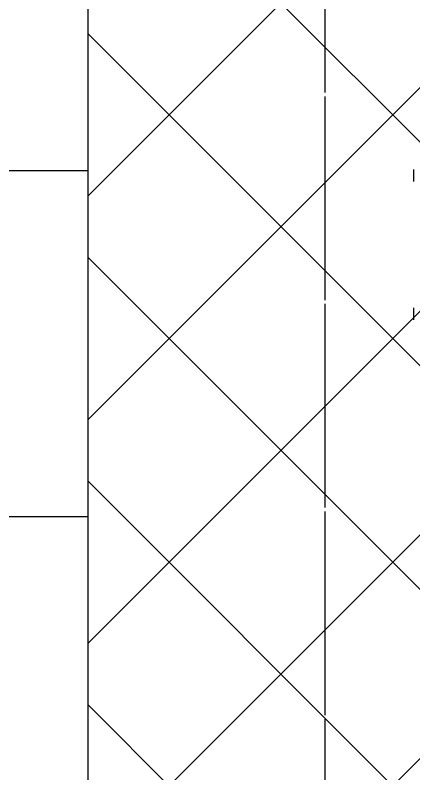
# Model space of a CAD drawing. Header units: millimetres. Extents: x 18456 to 179493, y -203649 to 469211.
# Drawn here: x 148680.8 to 148781.7, y 208206.7 to 208398.6 of the extents above; entities that cross this region are included whole.
import ezdxf

# ---------------------------------------------------------------- set-up
doc = ezdxf.new("R2010")
doc.units = ezdxf.units.MM
doc.linetypes.add('X-평면도(기본형)$0$CEN', pattern=[52.5, 50, -1, 0.5, -1])
doc.linetypes.add('X-평면도(기본형)$0$HID2', pattern=[7.5, 6, -1.5])
for name, color, linetype, true_color in [('X-평면도(기본형)$0$40HAT', 9, 'Continuous', 0x808080), ('X-평면도(기본형)$0$CEN', 1, 'X-평면도(기본형)$0$CEN', 0xff0000), ('X-평면도(기본형)$0$FUR', 6, 'Continuous', 0xff00ff), ('X-평면도(기본형)$0$UIS', 7, 'X-평면도(기본형)$0$HID2', 0x000000), ('X-평면도(기본형)$0$W2', 3, 'Continuous', 0x00ff00), ('X-평면도(기본형)$0$설비OPEN', 9, 'Continuous', 0x808080)]:
    doc.layers.add(name, color=color, linetype=linetype, true_color=true_color)

# ---------------------------------------------------------------- blocks, each defined once
blk = doc.blocks.new('X-평면도(기본형)$0$A$C5C7666B6')
at = {"layer": 'X-평면도(기본형)$0$FUR', "color": 8, "true_color": 0x808080}
for p, q in [((-47.5, 141.34), (-47.5, 144.38)), ((-47.5, 106.34), (-47.5, 109.38))]:
    blk.add_line(p, q, dxfattribs=at)
blk = doc.blocks.new('X-평면도(기본형)$0$ba15002700')
at = {"layer": 'X-평면도(기본형)$0$FUR'}
blk.add_blockref('X-평면도(기본형)$0$A$C5C7666B6', (0, -575.36), dxfattribs=at)

msp = doc.modelspace()

# ---------------------------------------------------------------- hatches: boundary and pattern name
at = {"layer": 'X-평면도(기본형)$0$40HAT'}
h = msp.add_hatch(dxfattribs=at)
h.set_pattern_fill('H3', color=256, scale=40, style=0, pattern_type=2)
h.set_pattern_definition([(315, (-175757.42, 45286.295), (28.2842712, 28.2842712), []), (45, (-175757.42, 45286.295), (-28.2842712, 28.2842712), [])])
h.paths.add_polyline_path([(150479.19, 206840.57), (150369.19, 206840.57), (150369.19, 208830.57), (148789.19, 208830.57), (148789.19, 206050.57), (148699.19, 206050.57), (148699.19, 208920.57), (149769.19, 208920.57), (149769.19, 210270.57), (150479.19, 210270.57), (150479.19, 210160.57), (149879.19, 210160.57), (149879.19, 208940.57), (150479.19, 208940.57)], flags=0)
at = {"layer": 'X-평면도(기본형)$0$설비OPEN'}
h = msp.add_hatch(dxfattribs=at)
h.set_pattern_fill('DASH', color=256, scale=350, style=0, pattern_type=2)
h.set_pattern_definition([(0, (92624.19, 60615.57), (43.75, 43.75), [43.75, -43.75])])
h.paths.add_polyline_path([(148699.19, 206050.57), (148399.19, 206050.57), (148399.19, 210275.57), (149769.19, 210275.57), (149769.19, 208920.57), (148699.19, 208920.57)], flags=0)

# ---------------------------------------------------------------- linework, layer by layer
at = {"layer": 'X-평면도(기본형)$0$CEN'}
msp.add_line((148759.19, 209060.57), (148759.19, 205925.57), dxfattribs=at)
at = {"layer": 'X-평면도(기본형)$0$UIS'}
msp.add_lwpolyline([(154198.19, 205350.57), (154559.19, 205350.57), (154559.19, 210250.57), (150784.19, 210250.57), (150784.19, 209945.57), (148759.19, 209945.57), (148759.19, 206050.57)], dxfattribs=at)
at = {"layer": 'X-평면도(기본형)$0$W2'}
msp.add_line((148699.19, 208920.57), (148699.19, 206050.57), dxfattribs=at)
at = {"layer": 'X-평면도(기본형)$0$설비OPEN'}
msp.add_lwpolyline([(148699.19, 206050.57), (148399.19, 206050.57), (148399.19, 210275.57), (149769.19, 210275.57), (149769.19, 208920.57), (148699.19, 208920.57)], close=True, dxfattribs=at)

# ---------------------------------------------------------------- block references
msp.add_blockref('X-평면도(기본형)$0$ba15002700', (148829.19, 208790.57))

doc.saveas('drawing.dxf')
